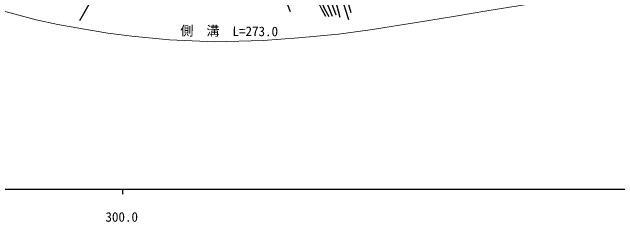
# Model space of a CAD drawing. Units: millimetres at full size, sheet at 1:1000; details may follow other scales. Extents: x 40000 to 680000, y 20000 to 380000.
# Drawn here: x 346841 to 462942, y 198715 to 238893 of the extents above; entities that cross this region are included whole.
import ezdxf
from ezdxf.enums import TextEntityAlignment as Align

# ---------------------------------------------------------------- set-up
doc = ezdxf.new("R2010")
doc.units = ezdxf.units.MM
doc.header["$LTSCALE"] = 1000
for name, color, linetype, lineweight in [('M-BGD', 7, 'Continuous', 25), ('M-STR-HTXT', 7, 'Continuous', 13), ('M-TTL-BAND', 7, 'Continuous', 25)]:
    doc.layers.add(name, color=color, linetype=linetype, lineweight=lineweight)
doc.styles.add('ＭＳ ゴシック', font='')
doc.styles.get('ＭＳ ゴシック').set_extended_font_data('MS Gothic')

msp = doc.modelspace()

# ---------------------------------------------------------------- linework, layer by layer
at = {"layer": 'M-BGD'}
for points in [[(403377, 259996), (403056, 259389), (402738, 258543), (402393, 257420), (402195, 256500), (402022, 254948), (401944, 253083), (402109, 251345), (402597, 249221), (403192, 247003), (403869, 244843), (405046, 241764), (406186, 239395), (406882, 238092)], [(404098, 258713), (403610, 258014), (403191, 257330), (402900, 256646), (402678, 255799), (402600, 255137), (402708, 253660), (402917, 252335), (403601, 249520), (404422, 246308), (405113, 243701), (405867, 241556), (406723, 239534), (407552, 238066)], [(404612, 257799), (404192, 256573), (403977, 255502), (403818, 253856), (403827, 251966), (404187, 250280), (404575, 248493), (405601, 244987), (406697, 241791), (408192, 238127)], [(408928, 238340), (407943, 241056), (406935, 244210), (405981, 247150), (405505, 248846), (405218, 250663), (405141, 252350), (405122, 253926), (405284, 255184), (405480, 256017), (405667, 256661)], [(409703, 237842), (408803, 241292), (407647, 245559), (407293, 247315), (407020, 249207), (406866, 251232), (406845, 255689)], [(411374, 237392), (410721, 239375), (410167, 241357), (409690, 243433), (409158, 245957), (408734, 248089), (408506, 249613), (408278, 251432), (408193, 252464), (408250, 253727), (408343, 254567), (408449, 255054)], [(411817, 238762), (410837, 242060), (410060, 244357), (409597, 246456), (409360, 247773), (409213, 249622), (409191, 251007), (409312, 252697), (409439, 253735), (409554, 254617)], [(359811, 237302), (362149, 241374), (365699, 246655), (368127, 247678), (370708, 248268), (374167, 248570), (379479, 247143), (387625, 245865), (391575, 247565), (394432, 248163), (398172, 244103), (400129, 238986)]]:
    msp.add_lwpolyline(points, dxfattribs=at)
at = {"layer": 'M-STR-HTXT'}
msp.add_lwpolyline([(345502, 239022), (351453, 237445), (355579, 236540), (360327, 235708), (365212, 234833), (369778, 234280), (377026, 233609), (385721, 233209), (394979, 233448), (401733, 233984), (409415, 234694), (415469, 235509), (424350, 236882), (431808, 238098), (437855, 239170), (445071, 240304), (451276, 241303), (457266, 242221), (463431, 243043)], dxfattribs=at)
at = {"layer": 'M-TTL-BAND'}
for p, q in [((40000, 205000), (579000, 205000)), ((368000, 205000), (368000, 204000))]:
    msp.add_line(p, q, dxfattribs=at)

# ---------------------------------------------------------------- texts
at = {"layer": 'M-STR-HTXT', "style": 'ＭＳ ゴシック'}
msp.add_text('側\u3000溝\u3000L=273.0', height=1833, rotation=359.489, dxfattribs=at).set_placement((388435, 233795), align=Align.BOTTOM_CENTER)
at = {"layer": 'M-TTL-BAND', "style": 'ＭＳ ゴシック'}
msp.add_text('300.0', height=1833, dxfattribs=at).set_placement((367844, 198195), align=Align.BOTTOM_CENTER)

doc.saveas('drawing.dxf')
